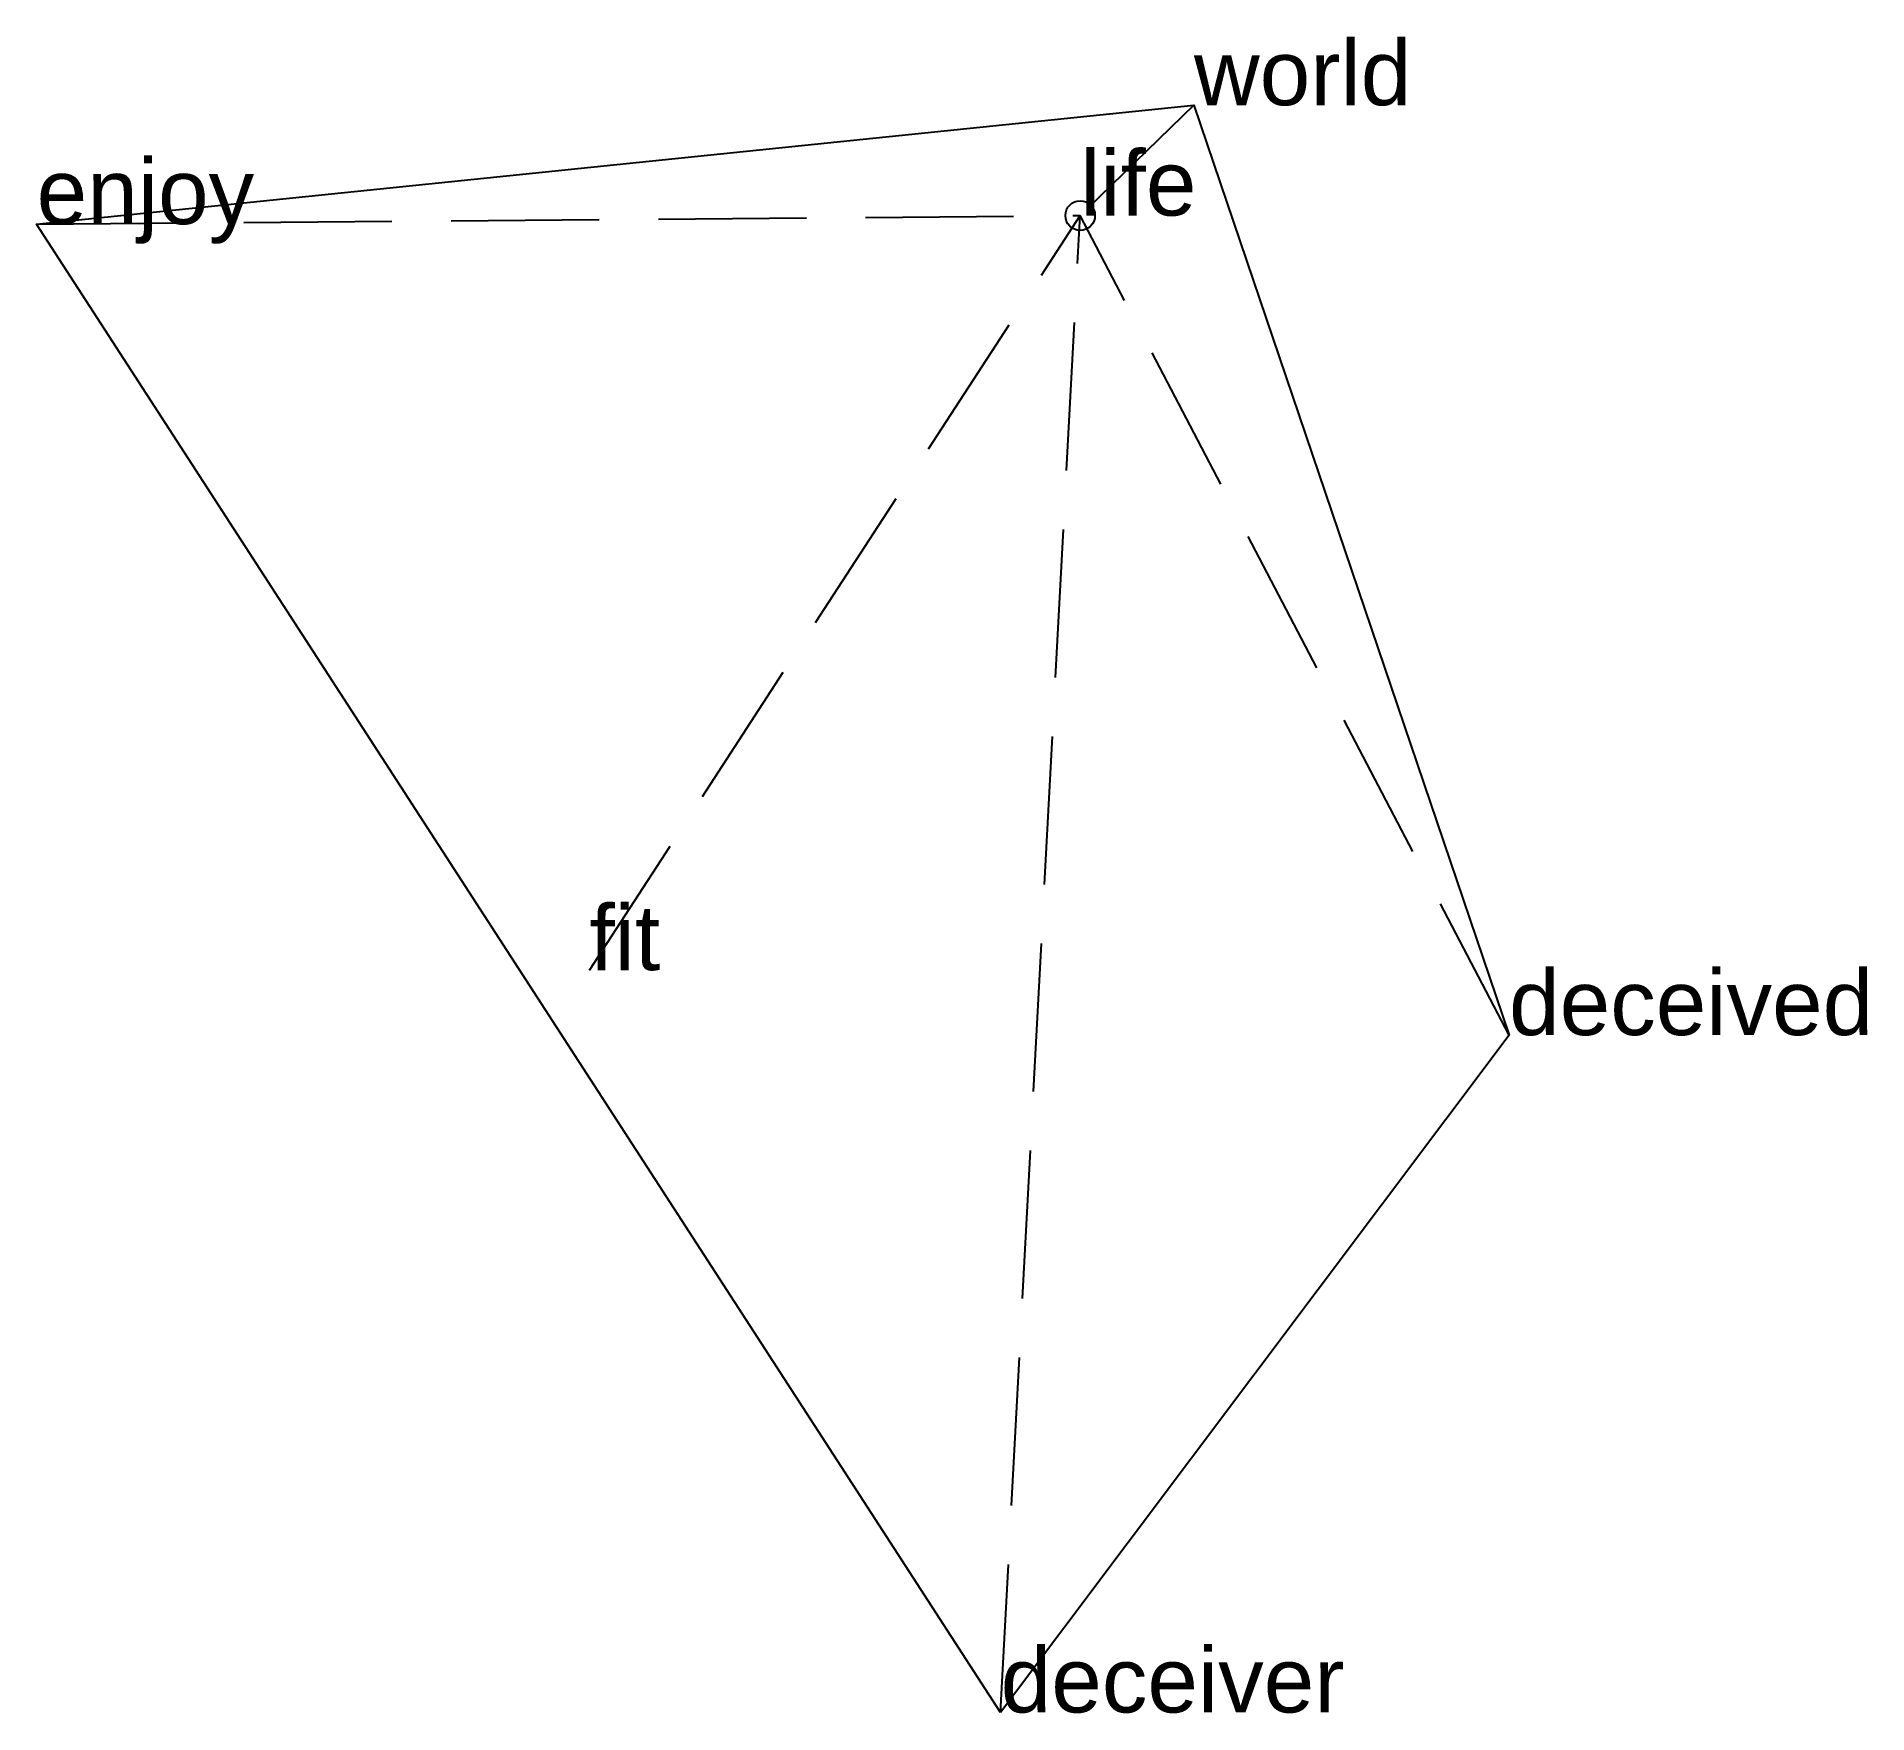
# Model space of a CAD drawing. Extents: x -1.76 to 1.33, y -2.53 to 0.3.
import ezdxf

# ---------------------------------------------------------------- set-up
doc = ezdxf.new("R2010")
doc.units = 0
doc.linetypes.add('DASHED2', pattern=[0.3, 0.25, -0.05])
doc.layers.add('TEXT', color=1, linetype='CONTINUOUS')
doc.styles.get("Standard").update_dxf_attribs({"font": 'arial.ttf'})

msp = doc.modelspace()

# ---------------------------------------------------------------- linework, layer by layer
at = {"linetype": 'DASHED2'}
for p in [(0.1921, 0.1863), (-1.7623, -0.0144), (-0.8287, -1.274), (-0.1343, -2.5272), (0, 0), (0.7242, -1.3836)]:
    msp.add_line(p, (0, 0), dxfattribs=at)
msp.add_circle((0, 0), 0.025)
at = {"layer": 'OUTLINE', "linetype": 'CONTINUOUS'}
msp.add_polyline3d([(-0.1343, -2.5272, 0), (-1.7623, -0.0144, 0), (0.1921, 0.1863, 0), (0.7242, -1.3836, 0), (-0.1343, -2.5272, 0)], close=True, dxfattribs=at)

# ---------------------------------------------------------------- texts
at = {"layer": 'TEXT'}
for s, p in [('world', (0.1921, 0.1863)), ('enjoy', (-1.7623, -0.0144)), ('life', (0, 0)), ('fit', (-0.8287, -1.274)), ('deceived', (0.7242, -1.3836)), ('deceiver', (-0.1343, -2.5272))]:
    msp.add_text(s, height=0.11, dxfattribs=at).set_placement(p)

doc.saveas('drawing.dxf')
